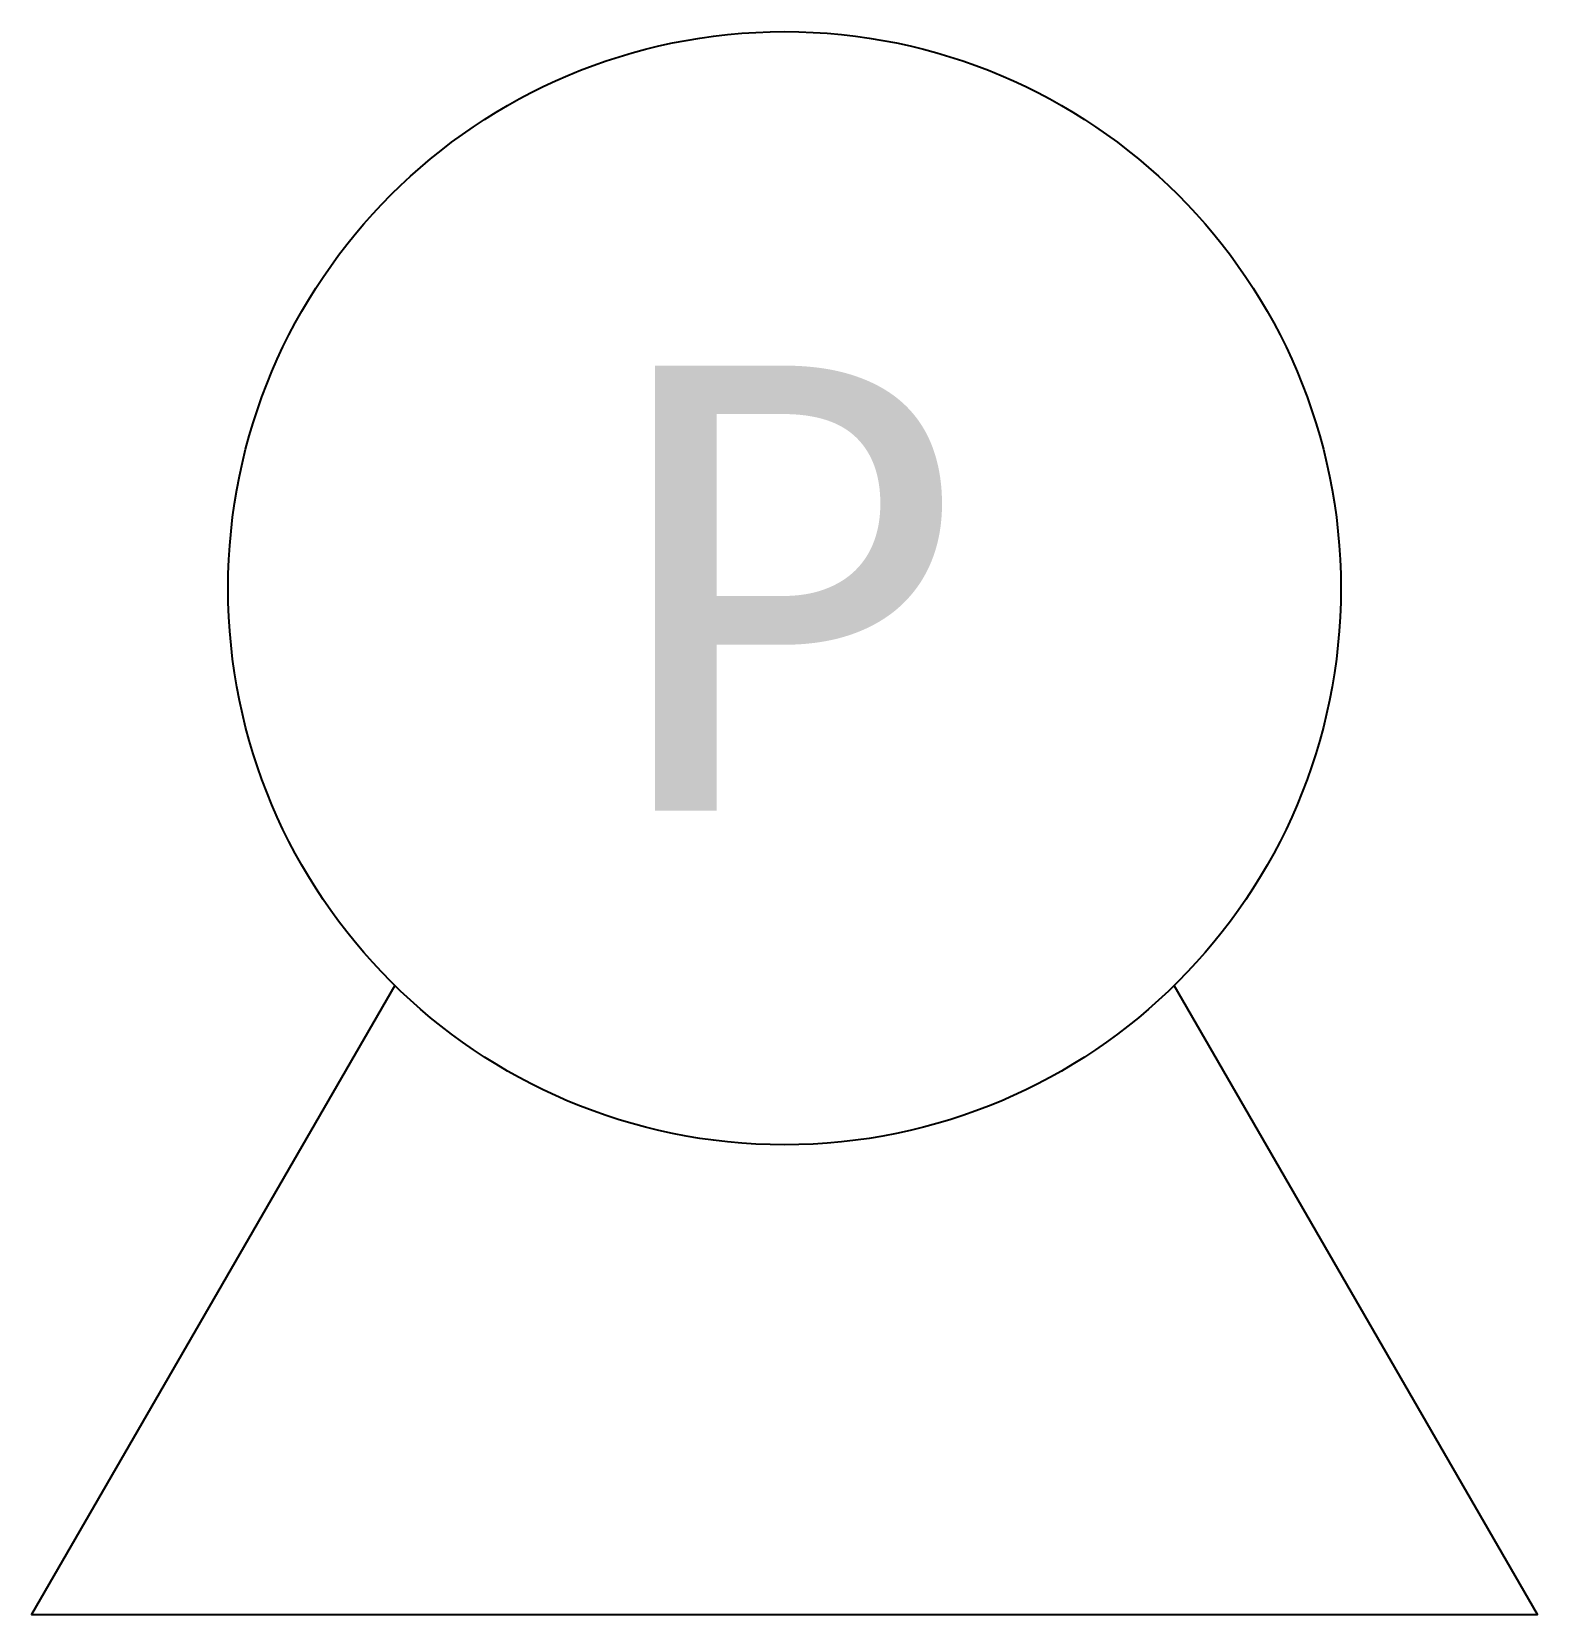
# Model space of a CAD drawing. Extents: x -0.68 to 0.68, y -0.92 to 0.5.
import ezdxf

# ---------------------------------------------------------------- set-up
doc = ezdxf.new("R2010")
doc.units = 0
doc.header["$MEASUREMENT"] = 0
doc.layers.add('C-TRAF-STRC', color=181, linetype='Continuous')
doc.styles.add('EXISTING', font='calibrili.ttf')

msp = doc.modelspace()

# ---------------------------------------------------------------- linework, layer by layer
at = {"layer": 'C-TRAF-STRC'}
msp.add_lwpolyline([(-0.3503, -0.3568), (-0.6766, -0.9219), (0.6766, -0.9219), (0.3503, -0.3568)], dxfattribs=at)
msp.add_circle((0, 0), 0.5, dxfattribs=at)

# ---------------------------------------------------------------- texts
at = {"layer": 'C-TRAF-STRC', "insert": (0, 0), "char_height": 0.4, "width": 0.4, "attachment_point": 5, "style": 'EXISTING'}
msp.add_mtext('P', dxfattribs=at)

doc.saveas('drawing.dxf')
